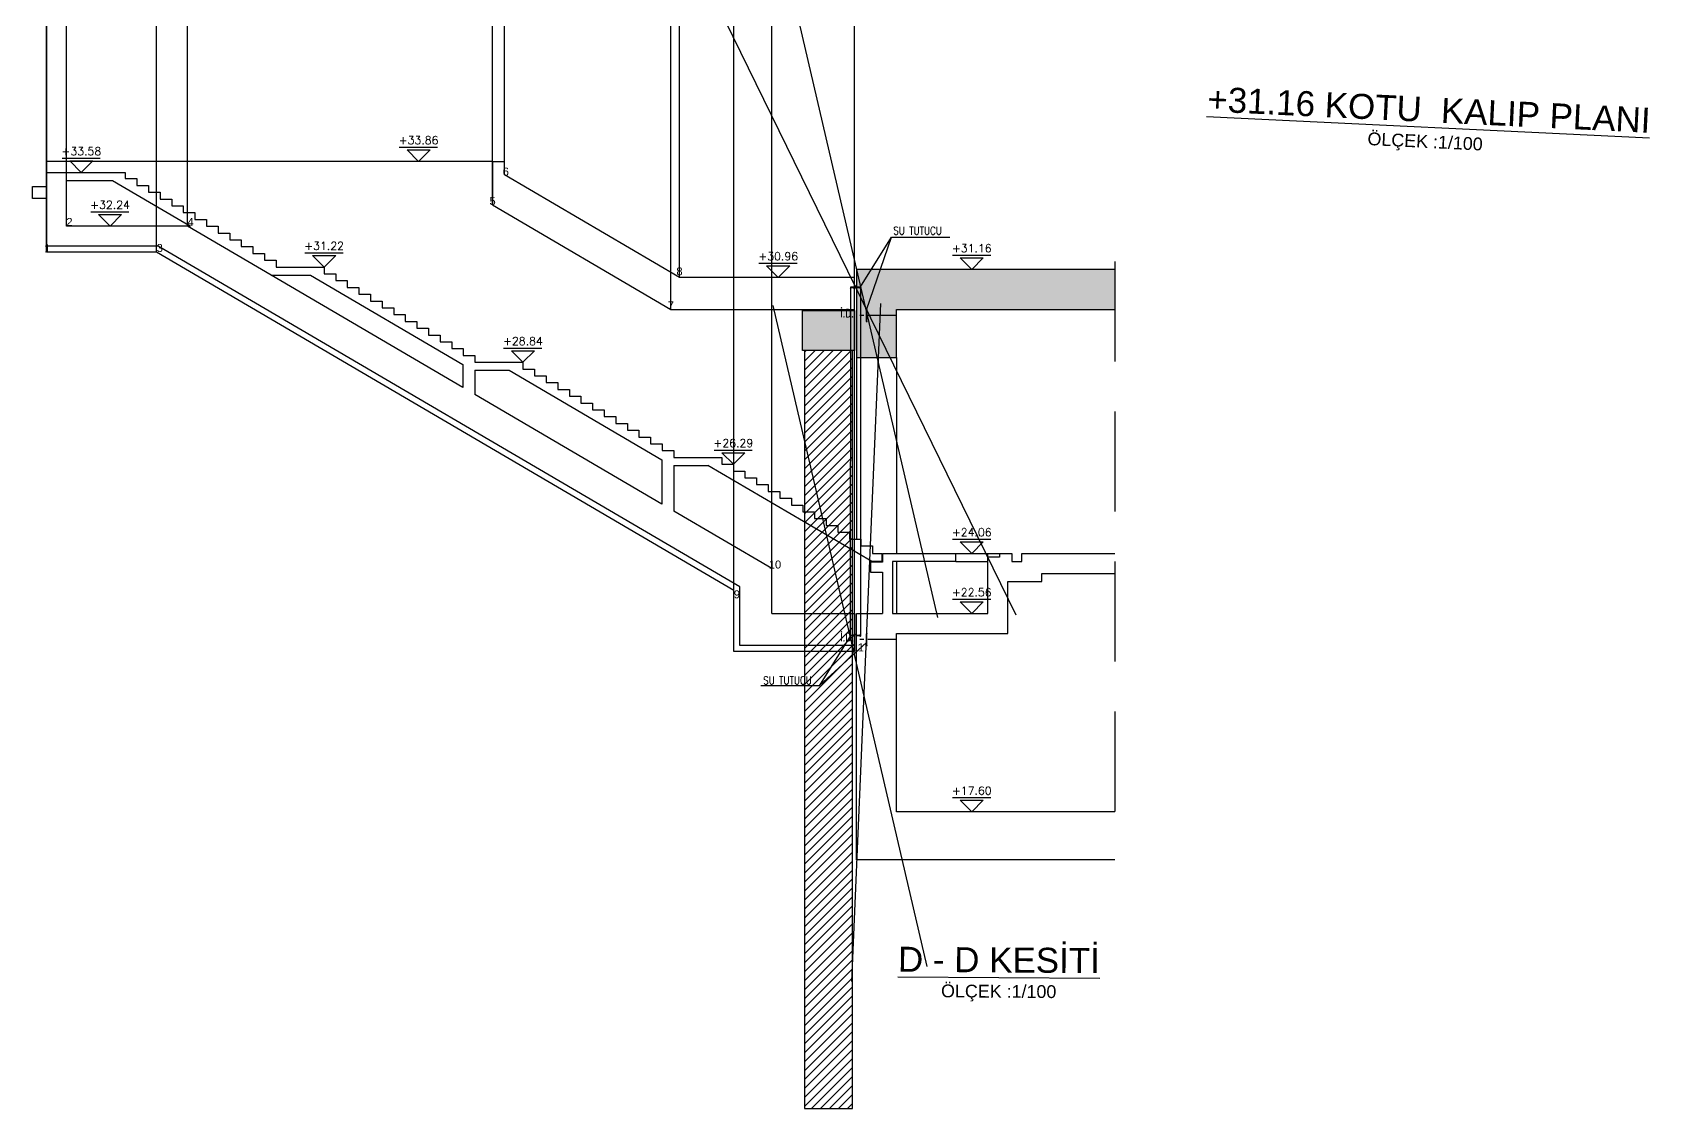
# Model space of a CAD drawing. Header units: millimetres. Extents: x 400392 to 401186, y 4543812 to 4544115.
# Drawn here: x 400720.6 to 400761.04, y 4543811.77 to 4543838.67 of the extents above; entities that cross this region are included whole.
import ezdxf
from ezdxf.enums import TextEntityAlignment as Align

# ---------------------------------------------------------------- set-up
doc = ezdxf.new("R2010")
doc.units = ezdxf.units.MM
for name, pattern in [('ACAD_ISO05W100', [33, 24, -3, 0, -3, 0, -3]), ('CONTINU', [0]), ('HIDDEN', [0.375, 0.25, -0.125]), ('UUC-ST-KAL-I05-101-U-000$0$ACAD_ISO05W100', [33, 24, -3, 0, -3, 0, -3])]:
    doc.linetypes.add(name, pattern=pattern)
for name, color, linetype in [('görünüş prota', 4, 'Continuous'), ('inşaat derzi prota', 11, 'Continuous'), ('kesit prota', 1, 'Continuous'), ('kesit tarama prota', 252, 'Continuous'), ('kolon tarama prota', 252, 'Continuous'), ('kot prota', 4, 'Continuous'), ('merdiven prota', 2, 'Continuous'), ('not yazısı prota', 6, 'Continuous'), ('not çizgisi prota', 4, 'Continuous'), ('perde prota', 1, 'Continuous'), ('PRT-CST-rc_level', 6, 'Continuous'), ('PRT-CST-rc_levermark', 4, 'Continuous'), ('st_s_su tutucu', 2, 'Continuous'), ('st_s_ölçü', 4, 'Continuous'), ('t35 prota', 3, 'Continuous'), ('tplan prota', 7, 'Continuous'), ('UUC-ST-KAL-I05-101-U-000$0$st_s_su tutucu', 2, 'Continuous')]:
    doc.layers.add(name, color=color, linetype=linetype)
for name, color, linetype, lineweight in [('PRT-Geo-PileCap2', 211, 'Continuous', 25), ('PRT-Geo_Pile', 150, 'Continuous', 30), ('PRT-Geo_TableText', 8, 'Continuous', 25)]:
    doc.layers.add(name, color=color, linetype=linetype, lineweight=lineweight)
doc.styles.add('Arial', font='Arial.ttf')
doc.styles.add('OLCU', font='romanstw.shx')
doc.styles.add('prt-kd-kot', font='Arial.ttf')
doc.styles.add('TSIMPLEX', font='romanstw.shx')
doc.dimstyles.new('1-50', dxfattribs={"dimtxt": 10, "dimasz": 4, "dimexe": 4, "dimexo": 8, "dimgap": 4, "dimtad": 1, "dimdec": 1, "dimrnd": 0.05, "dimzin": 9, "dimdsep": 46, "dimtxsty": 'OLCU', "dimblk1": 'OBLIQUE', "dimblk2": 'OBLIQUE', "dimsah": 1, "dimcen": 2, "dimdle": 4, "dimclrd": 4, "dimclre": 4, "dimclrt": 3, "dimadec": 1, "dimazin": 0, "dimtfac": 1, "dimtdec": 1, "dimtix": 1, "dimtmove": 2, "dimatfit": 3, "dimldrblk": 'OBLIQUE', "dimfxl": 1, "dimtvp": 1, "dimtolj": 1, "dimtzin": 1, "dimarcsym": 0})

# ---------------------------------------------------------------- blocks, each defined once
blk = doc.blocks.new('KOTK5')
at = {"layer": 'PRT-CST-rc_levermark'}
blk.add_line((217, 160), (-213, 160), dxfattribs=at)
blk.add_lwpolyline([(130, 130), (-130, 130), (0, 0)], close=True, dxfattribs=at)
at = {"layer": 'PRT-CST-rc_level', "style": 'OLCU'}
blk.add_attdef('000.00', text='', height=90, dxfattribs=at).set_placement((0, 193), align=Align.CENTER)
blk = doc.blocks.new('_Oblique')
at = {"layer": 'st_s_ölçü', "lineweight": -2}
blk.add_line((-0.5, -0.5), (0.5, 0.5), dxfattribs=at)
blk = doc.blocks.new('*U131')
at = {"layer": 'PRT-Geo_Pile', "lineweight": -3, "flags": 128}
blk.add_lwpolyline([(0.6, 0), (0.6, -18.95), (-0.6, -18.95), (-0.6, 0)], close=True, dxfattribs=at)
at = {"layer": 'PRT-Geo_TableText', "style": 'prt-kd-kot'}
blk.add_attdef('No:', text='', height=0.25, rotation=90, dxfattribs=at).set_placement((0, -18.277), align=Align.MIDDLE_LEFT)
blk = doc.blocks.new('D')
at = {"layer": 'st_s_su tutucu', "linetype": 'CONTINU', "ltscale": 0.2}
for p, q in [((-39987.8, 52508.2), (-39992.6, 52508.2)), ((-39992.6, 52508.2), (-39992.6, 52507.4)), ((-39992.6, 52507.4), (-39990.6, 52506.1)), ((-39990.6, 52498.5), (-39991.5, 52498.5)), ((-39991.5, 52498.5), (-39991.5, 52497.9)), ((-39991.5, 52497.9), (-39990.6, 52497.9)), ((-39990.6, 52488.5), (-39991.5, 52488.5)), ((-39991.5, 52488.5), (-39991.5, 52487.9)), ((-39991.5, 52487.9), (-39990.6, 52487.9)), ((-39990.6, 52506.1), (-39990.6, 52498.5)), ((-39990.6, 52497.9), (-39990.6, 52488.5)), ((-39990.6, 52487.9), (-39990.6, 52478.7)), ((-39989.8, 52506.1), (-39987.8, 52507.4)), ((-39989.8, 52498.5), (-39989.8, 52506.1)), ((-39988.9, 52498.5), (-39989.8, 52498.5)), ((-39989.8, 52488.5), (-39989.8, 52497.9)), ((-39989.8, 52497.9), (-39988.9, 52497.9)), ((-39988.9, 52488.5), (-39989.8, 52488.5)), ((-39989.8, 52478.7), (-39989.8, 52487.9)), ((-39989.8, 52487.9), (-39988.9, 52487.9)), ((-39988.9, 52497.9), (-39988.9, 52498.5)), ((-39988.9, 52487.9), (-39988.9, 52488.5)), ((-39987.8, 52507.4), (-39987.8, 52508.2)), ((-39992.6, 52449), (-39990.6, 52450.3)), ((-39992.6, 52448.2), (-39992.6, 52449)), ((-39987.8, 52448.2), (-39992.6, 52448.2)), ((-39990.6, 52478.7), (-39991.9, 52478.7)), ((-39991.9, 52478.7), (-39991.9, 52477.7)), ((-39991.9, 52477.7), (-39990.6, 52477.7)), ((-39991.5, 52467.9), (-39991.5, 52468.5)), ((-39991.5, 52468.5), (-39990.6, 52468.5)), ((-39990.6, 52467.9), (-39991.5, 52467.9)), ((-39991.5, 52457.9), (-39991.5, 52458.5)), ((-39991.5, 52458.5), (-39990.6, 52458.5)), ((-39990.6, 52457.9), (-39991.5, 52457.9)), ((-39990.6, 52468.5), (-39990.6, 52477.7)), ((-39990.6, 52458.5), (-39990.6, 52467.9)), ((-39990.6, 52450.3), (-39990.6, 52457.9)), ((-39988.5, 52478.7), (-39989.8, 52478.7)), ((-39989.8, 52477.7), (-39988.5, 52477.7)), ((-39989.8, 52477.7), (-39989.8, 52468.5)), ((-39989.8, 52468.5), (-39988.9, 52468.5)), ((-39988.9, 52467.9), (-39989.8, 52467.9)), ((-39989.8, 52467.9), (-39989.8, 52458.5)), ((-39989.8, 52458.5), (-39988.9, 52458.5)), ((-39988.9, 52457.9), (-39989.8, 52457.9)), ((-39989.8, 52457.9), (-39989.8, 52450.3)), ((-39989.8, 52450.3), (-39987.8, 52449)), ((-39988.9, 52468.5), (-39988.9, 52467.9)), ((-39988.9, 52458.5), (-39988.9, 52457.9)), ((-39988.5, 52477.7), (-39988.5, 52478.7)), ((-39987.8, 52449), (-39987.8, 52448.2))]:
    blk.add_line(p, q, dxfattribs=at)

msp = doc.modelspace()

# ---------------------------------------------------------------- hatches: boundary and pattern name
at = {"layer": 'kesit tarama prota'}
h = msp.add_hatch(color=253, dxfattribs=at)
h.dxf.hatch_style = 1
h.paths.add_polyline_path([(400747.66621, 4543832.74578), (400741.20808, 4543832.74578), (400741.20808, 4543831.74578), (400741.20808, 4543830.54578), (400742.20924, 4543830.54578), (400742.20924, 4543831.74578), (400747.66621, 4543831.74578)])
h = msp.add_hatch(color=253, dxfattribs=at)
h.dxf.hatch_style = 1
h.paths.add_polyline_path([(400739.85803, 4543831.71578), (400741.15803, 4543831.71578), (400741.15803, 4543830.71578), (400739.85803, 4543830.71578)])
at = {"layer": 'kolon tarama prota', "transparency": 33554687}
h = msp.add_hatch(dxfattribs=at)
h.set_pattern_fill('ANSI31', color=256, scale=0.05)
h.set_pattern_definition([(45, (398890.09518, 4543485.05572), (-0.112253202, 0.112253202), [])])
h.paths.add_polyline_path([(400739.90803, 4543830.71578), (400739.90803, 4543811.76578), (400741.10803, 4543811.76578), (400741.10803, 4543830.71578)])

# ---------------------------------------------------------------- linework, layer by layer
for p, q in [((400720.95385, 4543859.48676), (400720.95385, 4543833.18078)), ((400720.95385, 4543833.18078), (400720.95385, 4543857.86474)), ((400721.45385, 4543833.83078), (400721.45385, 4543856.23631)), ((400723.71133, 4543833.18078), (400723.71133, 4543856.23631)), ((400724.48102, 4543833.83078), (400724.48102, 4543856.23631)), ((400732.10659, 4543834.35657), (400732.10659, 4543856.23631)), ((400732.40659, 4543835.10801), (400732.40659, 4543856.23631)), ((400736.56176, 4543831.74578), (400736.56176, 4543856.23631)), ((400736.77889, 4543832.54578), (400736.77889, 4543856.23631)), ((400738.13883, 4543824.72335), (400738.13883, 4543856.23631)), ((400739.08927, 4543825.2674), (400739.08927, 4543856.23631)), ((400741.15803, 4543823.19578), (400741.15803, 4543856.23631))]:
    msp.add_line(p, q)
at = {"layer": 'görünüş prota'}
for points in [[(400732.10659, 4543835.44753), (400720.95385, 4543835.44753), (400720.95385, 4543835.17078)], [(400741.20808, 4543830.54578), (400741.20808, 4543826.00578)], [(400742.20924, 4543830.54578), (400742.20924, 4543825.64578)], [(400743.68875, 4543825.64578), (400744.48875, 4543825.64578)], [(400742.20924, 4543825.44578), (400742.20924, 4543824.14578)], [(400743.68875, 4543825.44578), (400744.48875, 4543825.44578)]]:
    msp.add_lwpolyline(points, dxfattribs=at)
at = {"layer": 'inşaat derzi prota', "linetype": 'ACAD_ISO05W100', "ltscale": 0.03}
for points in [[(400742.20924, 4543831.59578), (400741.20806, 4543831.59578)], [(400742.20924, 4543823.49578), (400741.20783, 4543823.49578)]]:
    msp.add_lwpolyline(points, dxfattribs=at)
at = {"layer": 'kesit prota'}
for p, q in [((400732.10659, 4543835.44753), (400732.10659, 4543834.35657)), ((400720.95385, 4543834.82078), (400720.95385, 4543835.17078)), ((400720.95385, 4543835.17078), (400722.92805, 4543835.17078)), ((400722.92805, 4543835.17078), (400722.92805, 4543835.01578)), ((400722.92805, 4543835.01578), (400723.21805, 4543835.01578)), ((400723.21805, 4543835.01578), (400723.21805, 4543834.84578)), ((400723.21805, 4543834.84578), (400723.50805, 4543834.84578)), ((400723.50805, 4543834.84578), (400723.50805, 4543834.67578)), ((400720.60385, 4543834.52078), (400720.60385, 4543834.82078)), ((400720.60385, 4543834.82078), (400720.95385, 4543834.82078)), ((400720.95385, 4543834.52078), (400720.60385, 4543834.52078)), ((400720.95385, 4543833.33078), (400720.95385, 4543834.52078)), ((400723.50805, 4543834.67578), (400723.79805, 4543834.67578)), ((400723.79805, 4543834.67578), (400723.79805, 4543834.50578)), ((400723.79805, 4543834.50578), (400724.08805, 4543834.50578)), ((400724.08805, 4543834.50578), (400724.08805, 4543834.33578)), ((400724.08805, 4543834.33578), (400724.37805, 4543834.33578)), ((400724.37805, 4543834.33578), (400724.37805, 4543834.16578)), ((400724.37805, 4543834.16578), (400724.66805, 4543834.16578)), ((400724.66805, 4543834.16578), (400724.66805, 4543833.99578)), ((400724.66805, 4543833.99578), (400724.95805, 4543833.99578)), ((400724.95805, 4543833.99578), (400724.95805, 4543833.82578)), ((400724.95805, 4543833.82578), (400725.24805, 4543833.82578)), ((400725.24805, 4543833.82578), (400725.24805, 4543833.65578)), ((400725.24805, 4543833.65578), (400725.53805, 4543833.65578)), ((400725.53805, 4543833.65578), (400725.53805, 4543833.48578)), ((400723.75206, 4543833.33078), (400720.95385, 4543833.33078)), ((400738.28883, 4543824.8093), (400723.75206, 4543833.33078)), ((400725.53805, 4543833.48578), (400725.82805, 4543833.48578)), ((400725.82805, 4543833.48578), (400725.82805, 4543833.31578)), ((400725.82805, 4543833.31578), (400726.11805, 4543833.31578)), ((400726.11805, 4543833.31578), (400726.11805, 4543833.14578)), ((400726.11805, 4543833.14578), (400726.40805, 4543833.14578)), ((400726.40805, 4543833.14578), (400726.40805, 4543832.97578)), ((400726.40805, 4543832.97578), (400726.69805, 4543832.97578)), ((400726.69805, 4543832.97578), (400726.69805, 4543832.80578)), ((400726.69805, 4543832.80578), (400727.89805, 4543832.80578)), ((400727.89805, 4543832.80578), (400727.89805, 4543832.63578)), ((400727.89805, 4543832.63578), (400728.18805, 4543832.63578)), ((400728.18805, 4543832.63578), (400728.18805, 4543832.46578)), ((400728.18805, 4543832.46578), (400728.47805, 4543832.46578)), ((400728.47805, 4543832.46578), (400728.47805, 4543832.29578)), ((400728.47805, 4543832.29578), (400728.76805, 4543832.29578)), ((400728.76805, 4543832.29578), (400728.76805, 4543832.12578)), ((400728.76805, 4543832.12578), (400729.05805, 4543832.12578)), ((400729.05805, 4543832.12578), (400729.05805, 4543831.95578)), ((400729.05805, 4543831.95578), (400729.34805, 4543831.95578)), ((400729.34805, 4543831.95578), (400729.34805, 4543831.78578)), ((400729.34805, 4543831.78578), (400729.63805, 4543831.78578)), ((400729.63805, 4543831.78578), (400729.63805, 4543831.61578)), ((400729.63805, 4543831.61578), (400729.92805, 4543831.61578)), ((400729.92805, 4543831.61578), (400729.92805, 4543831.44578)), ((400729.92805, 4543831.44578), (400730.21805, 4543831.44578)), ((400730.21805, 4543831.44578), (400730.21805, 4543831.27578)), ((400730.21805, 4543831.27578), (400730.50805, 4543831.27578)), ((400730.50805, 4543831.27578), (400730.50805, 4543831.10578)), ((400730.50805, 4543831.10578), (400730.79805, 4543831.10578)), ((400730.79805, 4543831.10578), (400730.79805, 4543830.93578)), ((400730.79805, 4543830.93578), (400731.08805, 4543830.93578)), ((400731.08805, 4543830.93578), (400731.08805, 4543830.76578)), ((400731.08805, 4543830.76578), (400731.37805, 4543830.76578)), ((400731.37805, 4543830.76578), (400731.37805, 4543830.59578)), ((400731.37805, 4543830.59578), (400731.66805, 4543830.59578)), ((400731.66805, 4543830.59578), (400731.66805, 4543830.42578)), ((400731.66805, 4543830.42578), (400732.86805, 4543830.42578)), ((400732.86805, 4543830.42578), (400732.86805, 4543830.25578)), ((400732.86805, 4543830.25578), (400733.15805, 4543830.25578)), ((400733.15805, 4543830.25578), (400733.15805, 4543830.08578)), ((400733.15805, 4543830.08578), (400733.44805, 4543830.08578)), ((400733.44805, 4543830.08578), (400733.44805, 4543829.91578)), ((400733.44805, 4543829.91578), (400733.73805, 4543829.91578)), ((400733.73805, 4543829.91578), (400733.73805, 4543829.74578)), ((400733.73805, 4543829.74578), (400734.02805, 4543829.74578)), ((400734.02805, 4543829.74578), (400734.02805, 4543829.57578)), ((400734.02805, 4543829.57578), (400734.31805, 4543829.57578)), ((400734.31805, 4543829.57578), (400734.31805, 4543829.40578)), ((400734.31805, 4543829.40578), (400734.60805, 4543829.40578)), ((400734.60805, 4543829.40578), (400734.60805, 4543829.23578)), ((400734.60805, 4543829.23578), (400734.89805, 4543829.23578)), ((400734.89805, 4543829.23578), (400734.89805, 4543829.06578)), ((400734.89805, 4543829.06578), (400735.18805, 4543829.06578)), ((400735.18805, 4543829.06578), (400735.18805, 4543828.89578)), ((400735.18805, 4543828.89578), (400735.47805, 4543828.89578)), ((400735.47805, 4543828.89578), (400735.47805, 4543828.72578)), ((400735.47805, 4543828.72578), (400735.76805, 4543828.72578)), ((400735.76805, 4543828.72578), (400735.76805, 4543828.55578)), ((400735.76805, 4543828.55578), (400736.05805, 4543828.55578)), ((400736.05805, 4543828.55578), (400736.05805, 4543828.38578)), ((400736.05805, 4543828.38578), (400736.34805, 4543828.38578)), ((400736.34805, 4543828.38578), (400736.34805, 4543828.21578)), ((400736.34805, 4543828.21578), (400736.63805, 4543828.21578)), ((400736.63805, 4543828.21578), (400736.63805, 4543828.04578)), ((400736.63805, 4543828.04578), (400737.83805, 4543828.04578)), ((400737.83805, 4543828.04578), (400737.83805, 4543827.87578)), ((400736.63805, 4543827.84578), (400737.49375, 4543827.84578)), ((400737.83805, 4543827.87578), (400738.12805, 4543827.87578)), ((400738.12805, 4543827.87578), (400738.12805, 4543827.70578)), ((400738.12805, 4543827.70578), (400738.41805, 4543827.70578)), ((400738.41805, 4543827.70578), (400738.41805, 4543827.53578)), ((400738.41805, 4543827.53578), (400738.70805, 4543827.53578)), ((400738.70805, 4543827.53578), (400738.70805, 4543827.36578)), ((400738.70805, 4543827.36578), (400738.99805, 4543827.36578)), ((400738.99805, 4543827.36578), (400738.99805, 4543827.19578)), ((400738.99805, 4543827.19578), (400739.28805, 4543827.19578)), ((400739.28805, 4543827.19578), (400739.28805, 4543827.02578)), ((400739.28805, 4543827.02578), (400739.57805, 4543827.02578)), ((400739.57805, 4543827.02578), (400739.57805, 4543826.85578)), ((400739.57805, 4543826.85578), (400739.86805, 4543826.85578)), ((400739.86805, 4543826.85578), (400739.86805, 4543826.68578)), ((400739.08927, 4543825.2674), (400736.63805, 4543826.70431)), ((400739.86805, 4543826.68578), (400740.15805, 4543826.68578)), ((400740.15805, 4543826.68578), (400740.15805, 4543826.51578)), ((400740.15805, 4543826.51578), (400740.44805, 4543826.51578)), ((400740.44805, 4543826.51578), (400740.44805, 4543826.34578)), ((400740.44805, 4543826.34578), (400740.73805, 4543826.34578)), ((400740.73805, 4543826.34578), (400740.73805, 4543826.17578)), ((400740.73805, 4543826.17578), (400741.02805, 4543826.17578)), ((400741.02805, 4543826.17578), (400741.02805, 4543826.00578)), ((400741.02805, 4543826.00578), (400741.31805, 4543826.00578)), ((400741.31805, 4543826.00578), (400741.31805, 4543825.83578)), ((400741.31805, 4543825.83578), (400741.60805, 4543825.83578)), ((400741.60805, 4543825.83578), (400741.60812, 4543825.64578)), ((400741.60812, 4543825.64578), (400741.83825, 4543825.64578)), ((400741.85825, 4543825.64578), (400741.85825, 4543825.42578)), ((400743.68875, 4543825.44578), (400743.68875, 4543825.64578)), ((400739.08925, 4543824.14578), (400739.08925, 4543825.26741)), ((400741.85825, 4543825.17578), (400741.85825, 4543824.14578)), ((400738.28883, 4543823.34578), (400738.28883, 4543824.8093)), ((400741.15803, 4543823.34578), (400738.28883, 4543823.34578))]:
    msp.add_line(p, q, dxfattribs=at)
at = {"layer": 'kesit prota', "color": 5}
for p, q in [((400723.71133, 4543833.18078), (400720.95385, 4543833.18078)), ((400738.13883, 4543824.72335), (400723.71133, 4543833.18078)), ((400738.13883, 4543823.34578), (400738.13883, 4543824.72335)), ((400738.13883, 4543823.19578), (400738.13883, 4543823.34578)), ((400738.28883, 4543823.19578), (400738.13883, 4543823.19578)), ((400741.15803, 4543823.19578), (400738.28883, 4543823.19578))]:
    msp.add_line(p, q, dxfattribs=at)
at = {"layer": 'kesit prota'}
for points in [[(400732.10659, 4543834.35657), (400736.56176, 4543831.74578), (400741.15803, 4543831.74578), (400741.15803, 4543832.54578), (400736.77889, 4543832.54578), (400732.40659, 4543835.10801), (400732.40659, 4543835.44753)], [(400732.10659, 4543835.44753), (400732.40659, 4543835.44753)], [(400721.45385, 4543834.97078), (400722.60934, 4543834.97078), (400724.55405, 4543833.83078), (400721.45385, 4543833.83078), (400721.45385, 4543834.97078)], [(400731.36805, 4543829.79359), (400726.57075, 4543832.60578)], [(400726.57075, 4543832.60578), (400727.55375, 4543832.60578), (400731.36805, 4543830.36981)], [(400747.66621, 4543832.74578), (400741.20808, 4543832.74578), (400741.20808, 4543831.74578)], [(400741.20808, 4543831.74578), (400741.20808, 4543830.54578), (400742.20924, 4543830.54578), (400742.20924, 4543831.74578)], [(400742.20924, 4543831.74578), (400747.66621, 4543831.74578)], [(400731.36805, 4543830.36981), (400731.36805, 4543829.79359)], [(400731.66805, 4543830.22578), (400732.52375, 4543830.22578), (400736.33805, 4543827.98981)], [(400731.66805, 4543830.22578), (400731.66805, 4543829.61773)], [(400736.33805, 4543826.88017), (400731.66805, 4543829.61773)], [(400736.33805, 4543827.98981), (400736.33805, 4543826.88017)], [(400736.63805, 4543827.84578), (400736.63805, 4543826.70431)], [(400741.83825, 4543825.44578), (400741.58787, 4543825.44578), (400737.49375, 4543827.84578)], [(400741.83825, 4543825.64578), (400741.83825, 4543825.44578)], [(400741.85825, 4543825.64578), (400743.68875, 4543825.64578)], [(400744.48875, 4543824.14578), (400744.48875, 4543825.64578), (400745.08875, 4543825.64578), (400745.08875, 4543825.44578), (400745.33875, 4543825.44578), (400745.33875, 4543825.64578), (400747.66621, 4543825.64578)], [(400741.85825, 4543825.42578), (400741.55812, 4543825.42578)], [(400741.55812, 4543825.42578), (400741.55812, 4543825.17578), (400741.85825, 4543825.17578)], [(400743.68875, 4543825.44578), (400742.1082, 4543825.44578), (400742.10867, 4543824.14578)], [(400747.66621, 4543819.18578), (400742.20924, 4543819.18578), (400742.20924, 4543823.64578), (400744.98875, 4543823.64578), (400744.98875, 4543824.94578), (400745.83875, 4543824.94578), (400745.83875, 4543825.14578), (400747.66621, 4543825.14578)], [(400739.08925, 4543824.14578), (400741.15803, 4543824.14578)], [(400741.15803, 4543823.34578), (400741.15803, 4543824.14578)], [(400747.66621, 4543817.98578), (400741.20808, 4543817.98578), (400741.20808, 4543824.14578), (400741.85825, 4543824.14578)], [(400742.10867, 4543824.14578), (400744.48875, 4543824.14578)]]:
    msp.add_lwpolyline(points, dxfattribs=at)
at = {"layer": 'merdiven prota', "linetype": 'HIDDEN', "ltscale": 10}
for points in [[(400726.57075, 4543832.60578), (400724.48102, 4543833.83078)], [(400747.66621, 4543832.94578), (400747.66621, 4543817.98578)], [(400744.78283, 4543825.64578), (400744.78283, 4543825.55578), (400744.48875, 4543825.55578)]]:
    msp.add_lwpolyline(points, dxfattribs=at)
at = {"layer": 'perde prota'}
msp.add_line((400741.15803, 4543824.14578), (400741.15803, 4543823.34578), dxfattribs=at)
at = {"layer": 'PRT-Geo-PileCap2'}
msp.add_lwpolyline([(400739.85803, 4543831.71578), (400741.15803, 4543831.71578), (400741.15803, 4543830.71578), (400739.85803, 4543830.71578)], close=True, dxfattribs=at)
at = {"layer": 'UUC-ST-KAL-I05-101-U-000$0$st_s_su tutucu', "linetype": 'UUC-ST-KAL-I05-101-U-000$0$ACAD_ISO05W100'}
for points in [[(400741.05302, 4543832.28018), (400741.05266, 4543823.61138)], [(400741.31303, 4543823.61137), (400741.31302, 4543832.28017)]]:
    msp.add_lwpolyline(points, dxfattribs=at)
at = {"layer": 'UUC-ST-KAL-I05-101-U-000$0$st_s_su tutucu', "linetype": 'UUC-ST-KAL-I05-101-U-000$0$ACAD_ISO05W100', "ltscale": 0.05}
for points in [[(400741.16402, 4543832.31629, -0.57735027), (400741.16552, 4543832.31889), (400741.20053, 4543832.31888, -0.57735027), (400741.20203, 4543832.31628), (400741.19019, 4543832.29578, 0.57735027), (400741.19169, 4543832.29318), (400741.23752, 4543832.29317), (400741.23752, 4543832.28732), (400741.24164, 4543832.28732), (400741.24164, 4543832.29317), (400741.27435, 4543832.29317), (400741.27435, 4543832.28732), (400741.27847, 4543832.28732), (400741.27847, 4543832.29317), (400741.29915, 4543832.29317), (400741.30782, 4543832.28017), (400741.31302, 4543832.28017), (400741.31302, 4543832.31137), (400741.30782, 4543832.31137), (400741.29915, 4543832.29837), (400741.27847, 4543832.29837), (400741.27847, 4543832.30422), (400741.27435, 4543832.30422), (400741.27435, 4543832.29837), (400741.24164, 4543832.29837), (400741.24164, 4543832.30423), (400741.23752, 4543832.30423), (400741.23752, 4543832.29837), (400741.19969, 4543832.29838, -0.57735027), (400741.19819, 4543832.30098), (400741.20953, 4543832.32062, 0.57735027), (400741.20803, 4543832.32322), (400741.15801, 4543832.32322, 0.57735027), (400741.15651, 4543832.32062), (400741.16785, 4543832.30098, -0.57735027), (400741.16635, 4543832.29838), (400741.12852, 4543832.29838), (400741.12852, 4543832.30423), (400741.1244, 4543832.30423), (400741.1244, 4543832.29838), (400741.09169, 4543832.29838), (400741.09169, 4543832.30423), (400741.08757, 4543832.30423), (400741.08757, 4543832.29838), (400741.06689, 4543832.29838), (400741.05822, 4543832.31138), (400741.05302, 4543832.31138), (400741.05302, 4543832.28018), (400741.05822, 4543832.28018), (400741.06689, 4543832.29318), (400741.08757, 4543832.29318), (400741.08757, 4543832.28733), (400741.09169, 4543832.28733), (400741.09169, 4543832.29318), (400741.1244, 4543832.29318), (400741.1244, 4543832.28733), (400741.12852, 4543832.28733), (400741.12852, 4543832.29318), (400741.17435, 4543832.29318, 0.57735027), (400741.17586, 4543832.29578)], [(400741.16403, 4543823.61629, -0.57735027), (400741.16553, 4543823.61889), (400741.20054, 4543823.61888, -0.57735027), (400741.20204, 4543823.61628), (400741.1902, 4543823.59577, 0.57735027), (400741.1917, 4543823.59317), (400741.23753, 4543823.59317), (400741.23753, 4543823.58732), (400741.24165, 4543823.58732), (400741.24165, 4543823.59317), (400741.27436, 4543823.59317), (400741.27436, 4543823.58732), (400741.27848, 4543823.58732), (400741.27848, 4543823.59317), (400741.29916, 4543823.59317), (400741.30783, 4543823.58017), (400741.31303, 4543823.58017), (400741.31303, 4543823.61137), (400741.30783, 4543823.61137), (400741.29916, 4543823.59837), (400741.27848, 4543823.59837), (400741.27848, 4543823.60422), (400741.27436, 4543823.60422), (400741.27436, 4543823.59837), (400741.24165, 4543823.59837), (400741.24165, 4543823.60422), (400741.23753, 4543823.60422), (400741.23753, 4543823.59837), (400741.1997, 4543823.59837, -0.57735027), (400741.1982, 4543823.60097), (400741.20954, 4543823.62062, 0.57735027), (400741.20804, 4543823.62322), (400741.15802, 4543823.62322, 0.57735027), (400741.15652, 4543823.62062), (400741.16786, 4543823.60098, -0.57735027), (400741.16636, 4543823.59838), (400741.12853, 4543823.59838), (400741.12853, 4543823.60423), (400741.12441, 4543823.60423), (400741.12441, 4543823.59838), (400741.0917, 4543823.59838), (400741.0917, 4543823.60423), (400741.08758, 4543823.60423), (400741.08758, 4543823.59838), (400741.0669, 4543823.59838), (400741.05823, 4543823.61138), (400741.05303, 4543823.61138), (400741.05303, 4543823.58018), (400741.05823, 4543823.58018), (400741.0669, 4543823.59318), (400741.08758, 4543823.59318), (400741.08758, 4543823.58733), (400741.0917, 4543823.58733), (400741.0917, 4543823.59318), (400741.12441, 4543823.59318), (400741.12441, 4543823.58733), (400741.12853, 4543823.58733), (400741.12853, 4543823.59318), (400741.17436, 4543823.59318, 0.57735027), (400741.17587, 4543823.59578)]]:
    msp.add_lwpolyline(points, format="xyb", close=True, dxfattribs=at)

# ---------------------------------------------------------------- block references
at = {"layer": 'kot prota', "linetype": 'CONTINU', "ltscale": 0.1}
ref = msp.add_blockref('KOTK5', (400730.25941, 4543835.44753), dxfattribs=dict(at, xscale=-0.002222222222222222, yscale=0.002222222222222222, zscale=0.002222222222222222, rotation=359.9999999999981))
ref.add_attrib('000.00', '+33.86', dxfattribs={"layer": 'PRT-CST-rc_level', "height": 0.2, "style": 'OLCU'}).set_placement((400730.25941, 4543835.87672), align=Align.CENTER)
ref = msp.add_blockref('KOTK5', (400721.82782, 4543835.17078), dxfattribs=dict(at, xscale=-0.002222222222222222, yscale=0.002222222222222222, zscale=0.002222222222222222, rotation=359.9999999999981))
ref.add_attrib('000.00', '+33.58', dxfattribs={"layer": 'PRT-CST-rc_level', "height": 0.2, "style": 'OLCU'}).set_placement((400721.82782, 4543835.59998), align=Align.CENTER)
ref = msp.add_blockref('KOTK5', (400722.5461, 4543833.83078), dxfattribs=dict(at, xscale=-0.002222222222222222, yscale=0.002222222222222222, zscale=0.002222222222222222, rotation=359.9999999999981))
ref.add_attrib('000.00', '+32.24', dxfattribs={"layer": 'PRT-CST-rc_level', "height": 0.2, "style": 'OLCU'}).set_placement((400722.5461, 4543834.25998), align=Align.CENTER)
ref = msp.add_blockref('KOTK5', (400727.89805, 4543832.80578), dxfattribs=dict(at, xscale=-0.002222222222222222, yscale=0.002222222222222222, zscale=0.002222222222222222, rotation=359.9999999999981))
ref.add_attrib('000.00', '+31.22', dxfattribs={"layer": 'PRT-CST-rc_level', "height": 0.2, "style": 'OLCU'}).set_placement((400727.89805, 4543833.23498), align=Align.CENTER)
ref = msp.add_blockref('KOTK5', (400744.08843, 4543832.74578), dxfattribs=dict(at, xscale=-0.002222222222222222, yscale=0.002222222222222222, zscale=0.002222222222222222, rotation=359.9999999999981))
ref.add_attrib('000.00', '+31.16', dxfattribs={"layer": 'PRT-CST-rc_level', "height": 0.2, "style": 'OLCU'}).set_placement((400744.08843, 4543833.17498), align=Align.CENTER)
ref = msp.add_blockref('KOTK5', (400739.24909, 4543832.54578), dxfattribs=dict(at, xscale=-0.002222222222222222, yscale=0.002222222222222222, zscale=0.002222222222222222, rotation=359.9999999999981))
ref.add_attrib('000.00', '+30.96', dxfattribs={"layer": 'PRT-CST-rc_level', "height": 0.2, "style": 'OLCU'}).set_placement((400739.24909, 4543832.97498), align=Align.CENTER)
ref = msp.add_blockref('KOTK5', (400732.86805, 4543830.42578), dxfattribs=dict(at, xscale=-0.002222222222222222, yscale=0.002222222222222222, zscale=0.002222222222222222, rotation=359.9999999999981))
ref.add_attrib('000.00', '+28.84', dxfattribs={"layer": 'PRT-CST-rc_level', "height": 0.2, "style": 'OLCU'}).set_placement((400732.86805, 4543830.85498), align=Align.CENTER)
ref = msp.add_blockref('KOTK5', (400738.12805, 4543827.87578), dxfattribs=dict(at, xscale=-0.002222222222222222, yscale=0.002222222222222222, zscale=0.002222222222222222, rotation=359.9999999999981))
ref.add_attrib('000.00', '+26.29', dxfattribs={"layer": 'PRT-CST-rc_level', "height": 0.2, "style": 'OLCU'}).set_placement((400738.12805, 4543828.30498), align=Align.CENTER)
ref = msp.add_blockref('KOTK5', (400744.08843, 4543825.64578), dxfattribs=dict(at, xscale=-0.002222222222222222, yscale=0.002222222222222222, zscale=0.002222222222222222, rotation=359.9999999999981))
ref.add_attrib('000.00', '+24.06', dxfattribs={"layer": 'PRT-CST-rc_level', "height": 0.2, "style": 'OLCU'}).set_placement((400744.08843, 4543826.07498), align=Align.CENTER)
ref = msp.add_blockref('KOTK5', (400744.08843, 4543824.14578), dxfattribs=dict(at, xscale=-0.002222222222222222, yscale=0.002222222222222222, zscale=0.002222222222222222, rotation=359.9999999999981))
ref.add_attrib('000.00', '+22.56', dxfattribs={"layer": 'PRT-CST-rc_level', "height": 0.2, "style": 'OLCU'}).set_placement((400744.08843, 4543824.57498), align=Align.CENTER)
ref = msp.add_blockref('KOTK5', (400744.08843, 4543819.18578), dxfattribs=dict(at, xscale=-0.002222222222222222, yscale=0.002222222222222222, zscale=0.002222222222222222, rotation=359.9999999999981))
ref.add_attrib('000.00', '+17.60', dxfattribs={"layer": 'PRT-CST-rc_level', "height": 0.2, "style": 'OLCU'}).set_placement((400744.08843, 4543819.61498), align=Align.CENTER)
at = {"layer": 'PRT-Geo_Pile', "xscale": -1, "rotation": 359.999999707351}
msp.add_blockref('*U131', (400740.50803, 4543830.71578), dxfattribs=at)
at = {"layer": 'st_s_ölçü', "xscale": 0.004999999999999997, "yscale": 0.004999999999999997, "zscale": 0.004999999999999997, "rotation": 179.9999999999981}
for p in [(400541.50675, 4544093.98674), (400541.5066, 4544085.88674)]:
    msp.add_blockref('D', p, dxfattribs=at)

# ---------------------------------------------------------------- texts
at = {"color": 2, "char_height": 0.2, "attachment_point": 1, "style": 'Arial'}
for s, insert in [('6', (400732.36253, 4543835.29069)), ('5', (400732.03159, 4543834.55739)), ('2', (400721.45385, 4543834.0316)), ('4', (400724.48102, 4543834.0316)), ('1', (400720.89608, 4543833.36936)), ('3', (400723.71133, 4543833.3816)), ('8', (400736.70389, 4543832.79842)), ('7', (400736.48676, 4543831.9466)), ('10', (400739.01427, 4543825.46822)), ('9', (400738.13883, 4543824.72335)), ('11', (400741.08303, 4543823.3966))]:
    msp.add_mtext_dynamic_manual_height_columns(s, width=3.5609829, gutter_width=1, heights=[0], dxfattribs=dict(at, insert=insert))
at = {"layer": 'not yazısı prota', "ltscale": 0.05, "style": 'TSIMPLEX', "width": 0.8}
for p in [(400742.12731, 4543833.61417), (400738.87464, 4543822.37276)]:
    msp.add_text('SU TUTUCU', height=0.2, rotation=359.997644, dxfattribs=at).set_placement(p)
for p in [(400740.80589, 4543831.55132), (400740.80575, 4543823.45132)]:
    msp.add_text('İ.D.', height=0.2, dxfattribs=at).set_placement(p)
at = {"layer": 't35 prota', "style": 'Arial'}
for rotation, p in [(357.2243, (400755.42135, 4543835.93167)), (359.595839, (400744.76164, 4543814.68546))]:
    msp.add_text('ÖLÇEK :1/100', height=0.32, rotation=rotation, dxfattribs=at).set_placement(p, align=Align.MIDDLE)
at = {"layer": 'tplan prota', "style": 'Arial'}
for s, rotation, p in [('%%U+31.16 KOTU  KALIP PLANI', 357.2243, (400755.51882, 4543836.74081)), ('%%UD - D KESİTİ', 359.595839, (400744.76781, 4543815.56044))]:
    msp.add_text(s, height=0.625, rotation=rotation, dxfattribs=at).set_placement(p, align=Align.MIDDLE)

# ---------------------------------------------------------------- leaders
at = {"layer": 'not çizgisi prota'}
for points in [[(400741.30953, 4543832.31044), (400742.08265, 4543833.55294), (400743.53887, 4543833.55288)], [(400741.4599, 4543831.73512), (400742.08265, 4543833.55294), (400743.53887, 4543833.55288)], [(400741.04771, 4543823.57996), (400740.27459, 4543822.33745), (400738.81838, 4543822.33751)], [(400741.45444, 4543823.42056), (400740.27459, 4543822.33745), (400738.81838, 4543822.33751)]]:
    msp.add_leader(points, dimstyle='1-50', override={"dimasz": 12, "dimgap": 4, "dimtad": 0}, dxfattribs=at)

doc.saveas('drawing.dxf')
